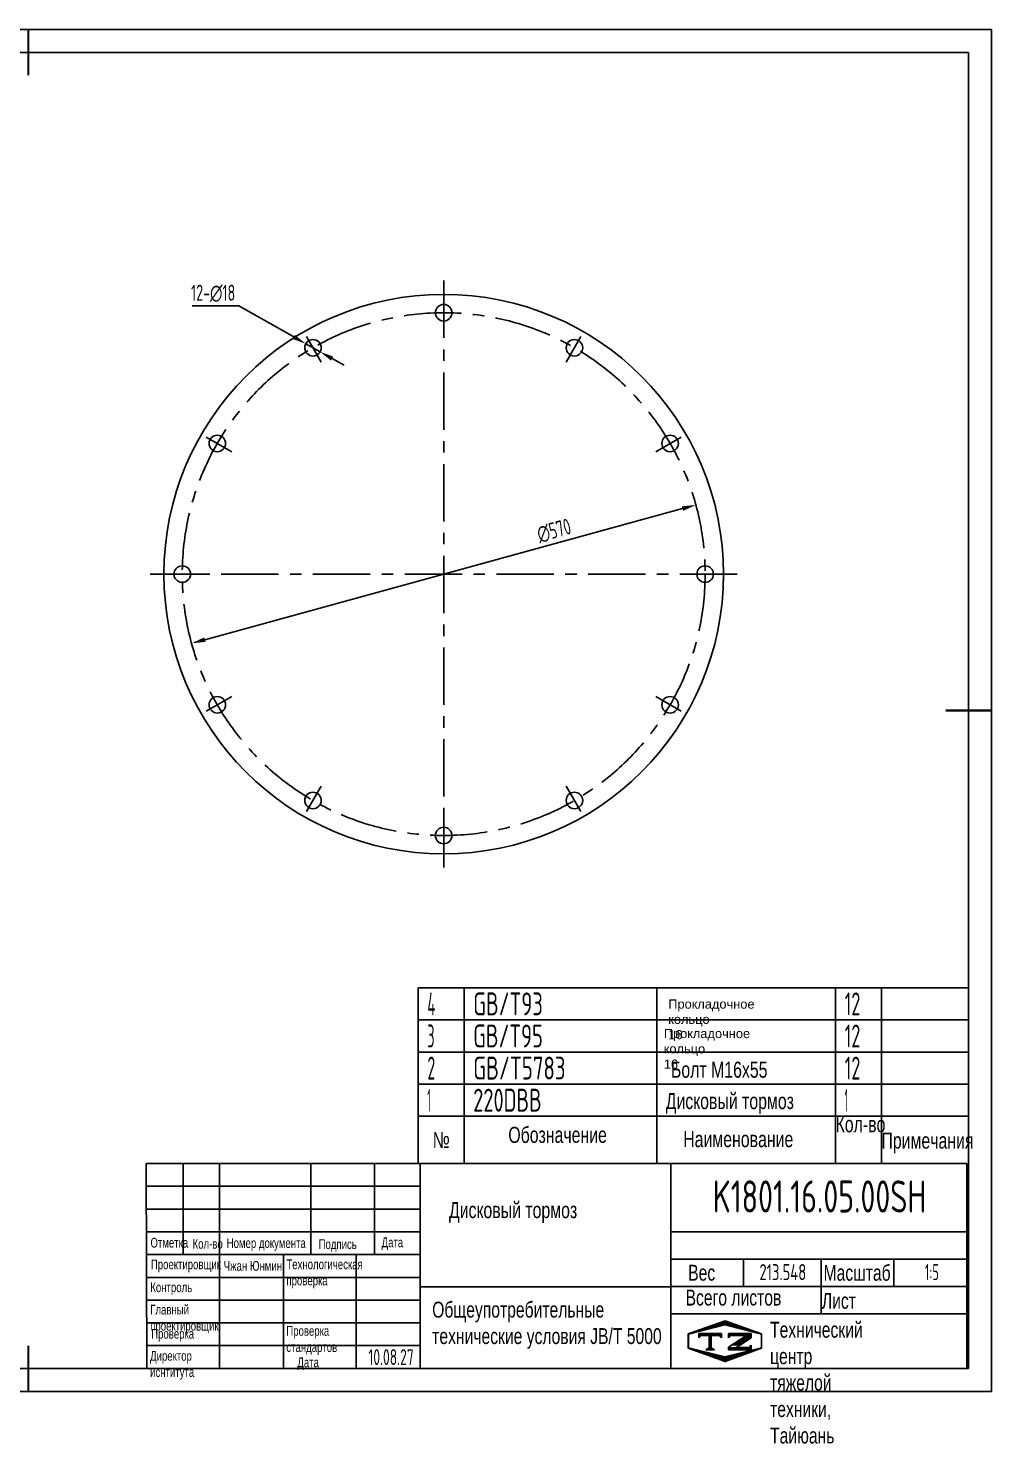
# Model space of a CAD drawing. Header units: millimetres. Extents: x -1 to 2101, y -57 to 1486.
# Drawn here: x 1050 to 2101, y -57 to 1486 of the extents above; entities that cross this region are included whole.
import ezdxf
from ezdxf.enums import TextEntityAlignment as Align

# ---------------------------------------------------------------- set-up
doc = ezdxf.new("R2010")
doc.units = ezdxf.units.MM
doc.header["$LTSCALE"] = 50
doc.linetypes.add('G', pattern=[2, 1.25, -0.25, 0.25, -0.25])
for name, color, linetype in [('01', 7, 'Continuous'), ('02', 1, 'Continuous'), ('05', 4, 'G'), ('08', 1, 'Continuous'), ('11', 3, 'Continuous'), ('THICK', 7, 'Continuous')]:
    doc.layers.add(name, color=color, linetype=linetype)
doc.styles.get("Standard").update_dxf_attribs({"font": 'isocp', "width": 0.707, "bigfont": 'intecad.shx'})
doc.dimstyles.new('INTE', dxfattribs={"dimscale": 5, "dimtxt": 3.5, "dimasz": 3, "dimexe": 3, "dimexo": 0, "dimgap": 1, "dimtad": 1, "dimdec": 4, "dimdsep": 46, "dimtxsty": 'Standard', "dimcen": 0, "dimclrd": 1, "dimclre": 1, "dimclrt": 3, "dimaunit": 1, "dimadec": 0, "dimazin": 0, "dimtfac": 1, "dimtdec": 4, "dimtmove": 0, "dimatfit": 0, "dimfxl": 1, "dimarcsym": 0})
doc.dimstyles.new('inte_cir_cir7', dxfattribs={"dimscale": 5, "dimtxt": 3.5, "dimasz": 3, "dimexe": 3, "dimexo": 0, "dimgap": 1, "dimtad": 1, "dimtoh": 1, "dimdec": 4, "dimdsep": 46, "dimtxsty": 'Standard', "dimcen": 0, "dimclrd": 1, "dimclre": 1, "dimclrt": 3, "dimaunit": 1, "dimadec": 0, "dimazin": 0, "dimtfac": 1, "dimtdec": 4, "dimtmove": 0, "dimatfit": 2, "dimfxl": 1, "dimarcsym": 0})

# ---------------------------------------------------------------- blocks, each defined once
blk = doc.blocks.new('*D3')
at = {"layer": '08', "color": 1, "lineweight": -2}
for p, q in [((1279.4, 1183.6), (1228.6, 1183.6)), ((1339.4, 1149.7), (1279.4, 1183.6)), ((1368.2, 1133.5), (1352.5, 1142.3)), ((1381.2, 1126.1), (1394.3, 1118.8))]:
    blk.add_line(p, q, dxfattribs=at)
at = {"layer": '08', "color": 1}
for points in [[(1340.6, 1151.9), (1338.2, 1147.5), (1352.5, 1142.3)], [(1382.4, 1128.3), (1380, 1123.9), (1368.2, 1133.5)]]:
    blk.add_solid(points, dxfattribs=at)
at = {"layer": 'Defpoints', "color": 0}
for p in [(1352.5, 1142.3), (1368.2, 1133.5)]:
    blk.add_point(p, dxfattribs=at)
at = {"layer": '08', "color": 3, "insert": (1251.5, 1197.3), "char_height": 17.5, "attachment_point": 5}
blk.add_mtext('12-∅18', dxfattribs=at)
blk = doc.blocks.new('*D4')
at = {"layer": '08', "color": 1, "lineweight": -2}
blk.add_line((1242.4, 819.6), (1763.2, 962.6), dxfattribs=at)
at = {"layer": '08', "color": 1}
for points in [[(1762.5, 965), (1763.9, 960.1), (1777.7, 966.5)], [(1241.8, 822.1), (1243.1, 817.2), (1228, 815.7)]]:
    blk.add_solid(points, dxfattribs=at)
at = {"layer": 'Defpoints', "color": 0}
for p in [(1777.7, 966.5), (1228, 815.7)]:
    blk.add_point(p, dxfattribs=at)
at = {"layer": '08', "color": 3, "insert": (1623.1, 938.4), "char_height": 17.5, "attachment_point": 5, "rotation": 15.3458}
blk.add_mtext('∅570', dxfattribs=at)
blk = doc.blocks.new('*U19')
at = {"layer": '01', "const_width": 0.5}
for points in [[(210, 297), (210, 287)], [(0, 148.5), (30, 148.5)], [(420, 148.5), (410, 148.5)], [(210, 0), (210, 10)]]:
    blk.add_lwpolyline(points, dxfattribs=at)
at = {"layer": '01'}
for points in [[(415, 292), (25, 292)], [(25, 292), (25, 5)], [(415, 5), (415, 292)], [(25, 5), (415, 5)]]:
    blk.add_lwpolyline(points, dxfattribs=at)
at = {"layer": '02'}
for points in [[(420, 297), (0, 297)], [(0, 297), (0, 0)], [(420, 0), (420, 297)], [(0, 0), (420, 0)]]:
    blk.add_lwpolyline(points, dxfattribs=at)
blk = doc.blocks.new('*U22')
at = {"layer": '01'}
for p, q in [((0, -35), (0, 0)), ((600, -35), (600, 0))]:
    blk.add_line(p, q, dxfattribs=at)
at = {"layer": '02'}
for p, q in [((0, 0), (50, 0)), ((50, -35), (50, 0)), ((50, 0), (260, 0)), ((260, -35), (260, 0)), ((260, 0), (455, 0)), ((455, -35), (455, 0)), ((455, 0), (505, 0)), ((505, -35), (505, 0)), ((505, 0), (600, 0))]:
    blk.add_line(p, q, dxfattribs=at)
blk = doc.blocks.new('*U23')
at = {"layer": '01'}
for p, q in [((0, -35), (0, 0)), ((600, -35), (600, 0))]:
    blk.add_line(p, q, dxfattribs=at)
at = {"layer": '02'}
for p, q in [((0, 0), (50, 0)), ((50, -35), (50, 0)), ((50, 0), (260, 0)), ((260, -35), (260, 0)), ((260, 0), (455, 0)), ((455, -35), (455, 0)), ((455, 0), (505, 0)), ((505, -35), (505, 0)), ((505, 0), (600, 0))]:
    blk.add_line(p, q, dxfattribs=at)
blk = doc.blocks.new('*U24')
at = {"layer": '01'}
for p, q in [((0, -35), (0, 0)), ((600, -35), (600, 0))]:
    blk.add_line(p, q, dxfattribs=at)
at = {"layer": '02'}
for p, q in [((0, 0), (50, 0)), ((50, -35), (50, 0)), ((50, 0), (260, 0)), ((260, -35), (260, 0)), ((260, 0), (455, 0)), ((455, -35), (455, 0)), ((455, 0), (505, 0)), ((505, -35), (505, 0)), ((505, 0), (600, 0))]:
    blk.add_line(p, q, dxfattribs=at)
blk = doc.blocks.new('*U25')
at = {"layer": '01'}
for p, q in [((0, -35), (0, 0)), ((0, 0), (50, 0)), ((50, 0), (260, 0)), ((260, 0), (455, 0)), ((455, 0), (505, 0)), ((505, 0), (600, 0)), ((600, -35), (600, 0))]:
    blk.add_line(p, q, dxfattribs=at)
at = {"layer": '02'}
for p, q in [((50, -35), (50, 0)), ((260, -35), (260, 0)), ((455, -35), (455, 0)), ((505, -35), (505, 0))]:
    blk.add_line(p, q, dxfattribs=at)
blk = doc.blocks.new('*X29')
at = {"color": 0}
for p, q in [((127.06, 7.8), (132.06, 7.8)), ((127.06, 7.5), (132.06, 7.5)), ((127.06, 7.2), (127.32, 7.2)), ((129.23, 6.3), (131.04, 6.3)), ((129.7, 6.6), (131.51, 6.6)), ((130.16, 6.9), (131.98, 6.9)), ((130.62, 7.2), (132.06, 7.2)), ((127.84, 5.4), (129.64, 5.4)), ((128.3, 5.7), (130.1, 5.7)), ((128.77, 6), (130.57, 6))]:
    blk.add_line(p, q, dxfattribs=at)
blk = doc.blocks.new('*X30')
at = {"color": 0}
for p, q in [((127.06, 4.8), (132.06, 4.8)), ((127.06, 4.5), (132.06, 4.5)), ((131.84, 5.1), (132.06, 5.1))]:
    blk.add_line(p, q, dxfattribs=at)
blk = doc.blocks.new('*X28')
at = {"color": 0}
for p, q in [((122.34, 4.5), (123.72, 4.5)), ((122.82, 4.8), (123.24, 4.8))]:
    blk.add_line(p, q, dxfattribs=at)
blk = doc.blocks.new('*X27')
at = {"color": 0}
for p, q in [((120.53, 7.8), (125.53, 7.8)), ((120.53, 7.5), (125.53, 7.5)), ((120.53, 7.2), (120.79, 7.2)), ((125.27, 7.2), (125.53, 7.2))]:
    blk.add_line(p, q, dxfattribs=at)
blk = doc.blocks.new('*X26')
at = {"color": 0}
for p, q in [((123.24, 9.6), (125.52, 9.6)), ((124.1, 9.9), (128.52, 9.9)), ((124.97, 10.2), (127.67, 10.2)), ((125.83, 10.5), (126.82, 10.5)), ((127.02, 9.6), (129.37, 9.6)), ((118.22, 7.8), (118.32, 7.8)), ((118.22, 7.5), (118.27, 7.5)), ((118.22, 7.2), (118.27, 7.2)), ((118.22, 6.9), (118.27, 6.9)), ((118.22, 6.6), (118.27, 6.6)), ((118.22, 6.3), (118.27, 6.3)), ((118.94, 8.1), (119.52, 8.1)), ((119.8, 8.4), (120.72, 8.4)), ((120.66, 8.7), (121.92, 8.7)), ((121.52, 9), (123.12, 9)), ((122.38, 9.3), (124.32, 9.3)), ((128.22, 9.3), (130.22, 9.3)), ((129.42, 9), (131.07, 9)), ((130.62, 8.7), (131.92, 8.7)), ((131.82, 8.4), (132.77, 8.4)), ((133.02, 8.1), (133.62, 8.1)), ((134.22, 7.8), (134.32, 7.8)), ((134.27, 7.5), (134.32, 7.5)), ((134.27, 7.2), (134.32, 7.2)), ((134.27, 6.9), (134.32, 6.9)), ((134.27, 6.6), (134.32, 6.6)), ((134.27, 6.3), (134.32, 6.3)), ((118.22, 6), (118.27, 6)), ((118.22, 5.7), (118.27, 5.7)), ((118.22, 5.4), (118.27, 5.4)), ((118.22, 5.1), (118.27, 5.1)), ((118.22, 4.8), (118.27, 4.8)), ((118.79, 4.5), (119.42, 4.5)), ((119.61, 4.2), (120.62, 4.2)), ((120.43, 3.9), (121.82, 3.9)), ((121.26, 3.6), (123.02, 3.6)), ((122.08, 3.3), (124.22, 3.3)), ((128.32, 3.3), (130.51, 3.3)), ((129.52, 3.6), (131.32, 3.6)), ((130.72, 3.9), (132.14, 3.9)), ((131.92, 4.2), (132.95, 4.2)), ((133.12, 4.5), (133.76, 4.5)), ((134.27, 6), (134.32, 6)), ((134.27, 5.7), (134.32, 5.7)), ((134.27, 5.4), (134.32, 5.4)), ((134.27, 5.1), (134.32, 5.1)), ((134.27, 4.8), (134.32, 4.8)), ((122.91, 3), (125.42, 3)), ((123.73, 2.7), (128.89, 2.7)), ((124.55, 2.4), (128.07, 2.4)), ((125.38, 2.1), (127.26, 2.1)), ((126.2, 1.8), (126.45, 1.8)), ((127.12, 3), (129.7, 3))]:
    blk.add_line(p, q, dxfattribs=at)

msp = doc.modelspace()

# ---------------------------------------------------------------- linework, layer by layer
at = {"layer": '01', "color": 7, "linetype": 'Continuous'}
for centre, radius in [((1502.81538, 891.09783), 305), ((1502.81538, 1176.09783), 9), ((1360.31538, 1137.91507), 9), ((1645.31538, 1137.91507), 9), ((1255.99814, 1033.59783), 9), ((1749.63262, 1033.59783), 9), ((1217.81538, 891.09783), 9), ((1787.81538, 891.09783), 9), ((1255.99814, 748.59783), 9), ((1749.63262, 748.59783), 9), ((1360.31538, 644.28059), 9), ((1645.31538, 644.28059), 9), ((1502.81538, 606.09783), 9)]:
    msp.add_circle(centre, radius, dxfattribs=at)
at = {"layer": '01'}
for p in [(2073.07553, 247.39101), (2075, 250)]:
    msp.add_point(p, dxfattribs=at)
at = {"layer": '05'}
for p, q in [((1502.81538, 1211.09783), (1502.81538, 571.09783)), ((1502.81538, 1157.95754), (1502.81538, 1190.0863)), ((1369.38553, 1122.20512), (1353.32115, 1150.02944)), ((1636.24523, 1122.20512), (1652.30961, 1150.02944)), ((1271.7081, 1024.52769), (1243.88378, 1040.59207)), ((1733.92267, 1024.52769), (1761.74699, 1040.59207)), ((1822.81538, 891.09783), (1182.81538, 891.09783)), ((1235.95568, 891.09783), (1203.82692, 891.09783)), ((1769.67509, 891.09783), (1801.80385, 891.09783)), ((1271.7081, 757.66798), (1243.88378, 741.6036)), ((1733.92267, 757.66798), (1761.74699, 741.6036)), ((1369.38553, 659.99055), (1353.32115, 632.16623)), ((1636.24523, 659.99055), (1652.30961, 632.16623)), ((1502.81538, 624.23813), (1502.81538, 592.10937))]:
    msp.add_line(p, q, dxfattribs=at)
at = {"layer": '05', "color": 0, "linetype": 'ByBlock'}
for p, q in [((1475, 300), (1475, 248.49699)), ((1475, 300), (2075, 300)), ((1525, 300), (1525, 248.49699)), ((1735, 300), (1735, 248.49699)), ((1930, 300), (1930, 248.49699)), ((1980, 300), (1980, 248.49699))]:
    msp.add_line(p, q, dxfattribs=at)
at = {"layer": '05'}
msp.add_circle((1502.81538, 891.09783), 285, dxfattribs=at)
at = {"layer": 'THICK'}
for p, q in [((1178.40959, 248.49699), (1179.08756, 25)), ((1178.40959, 248.49699), (2073.07553, 248.49699)), ((1218.80751, 248.3892), (1218.80751, 248.49699)), ((1218.82036, 149.165), (1218.82036, 248.49699)), ((1258.55316, 25), (1258.55316, 248.49699)), ((1357.88516, 149.165), (1357.88516, 248.49699)), ((1427.41755, 149.165), (1427.41755, 248.49699)), ((1477.08355, 25), (1477.08355, 248.49699)), ((1750.24654, 25), (1750.24654, 248.49699)), ((2073.07553, 25), (2073.07553, 248.49699)), ((1179.08756, 173.998), (1477.08355, 173.998)), ((1750.24654, 173.998), (2073.07553, 173.998)), ((1179.08756, 149.165), (1477.08355, 149.165)), ((1328.08556, 25), (1328.08556, 149.165)), ((1407.55116, 25), (1407.55116, 149.165)), ((1750.24654, 144.1984), (2073.07553, 144.1984)), ((1829.71214, 114.3988), (1829.71214, 144.1984)), ((1914.14434, 84.5992), (1914.14434, 144.1984)), ((1993.60994, 114.3988), (1993.60994, 144.1984)), ((1477.08355, 113.96828), (1750.24654, 113.96828)), ((1750.24654, 114.3988), (2073.07553, 114.3988)), ((1750.24654, 84.5992), (2073.07553, 84.5992)), ((1179.08756, 25), (2073.07553, 25))]:
    msp.add_line(p, q, dxfattribs=at)
at = {"layer": 'THICK', "color": 3}
for p, q in [((1179.08756, 223.66399), (1477.08355, 223.66399)), ((1179.08756, 198.83099), (1477.08355, 198.83099)), ((1179.08756, 124.332), (1477.08355, 124.332)), ((1179.08756, 99.499), (1477.08355, 99.499)), ((1179.08756, 74.666), (1477.08355, 74.666)), ((1769.37826, 62.77639), (1809.63276, 76.797)), ((1769.37826, 47.16252), (1769.37826, 62.77639)), ((1769.63966, 62.46063), (1809.37246, 72.39383)), ((1769.63966, 47.56083), (1769.63966, 62.46063)), ((1780.85913, 58.27283), (1780.85913, 63.23943)), ((1780.85913, 63.23943), (1805.69213, 63.23943)), ((1805.69213, 63.23943), (1805.69213, 58.27283)), ((1809.37246, 72.39383), (1849.10525, 62.46063)), ((1809.63276, 76.797), (1849.36447, 62.77639)), ((1813.29634, 63.23943), (1813.29634, 58.27283)), ((1813.29634, 63.23943), (1838.12934, 63.23943)), ((1838.12934, 63.23943), (1838.12934, 58.27283)), ((1849.10525, 62.46063), (1849.10525, 47.56083)), ((1849.36447, 62.77639), (1849.36447, 47.16252)), ((1179.08756, 49.833), (1477.08355, 49.833)), ((1809.63276, 32.50461), (1769.37826, 47.16252)), ((1809.37246, 37.62763), (1769.63966, 47.56083)), ((1783.34243, 60.75613), (1780.85913, 58.27283)), ((1803.20883, 60.75613), (1783.34243, 60.75613)), ((1793.27529, 48.29274), (1788.46403, 45.26556)), ((1792.18887, 60.77984), (1792.18887, 47.15754)), ((1793.27529, 60.77984), (1793.27529, 47.15754)), ((1793.27529, 48.29274), (1798.08655, 45.26556)), ((1794.5169, 60.77984), (1794.5169, 47.15754)), ((1805.69213, 58.27283), (1803.20883, 60.75613)), ((1849.10525, 47.56083), (1809.37246, 37.62763)), ((1849.36447, 47.16252), (1809.63276, 32.50461)), ((1813.29634, 58.27283), (1815.77964, 60.75613)), ((1832.85179, 60.75613), (1813.29634, 48.10354)), ((1813.29634, 48.10354), (1813.29634, 45.26556)), ((1815.77964, 60.75613), (1832.85179, 60.75613)), ((1825.4064, 50.17801), (1821.61084, 47.74886)), ((1835.64536, 47.74886), (1821.61084, 47.74886)), ((1838.12866, 58.32026), (1825.4064, 50.17801)), ((1838.12866, 50.23216), (1835.64536, 47.74886)), ((1838.12866, 45.26556), (1838.12866, 50.23216)), ((1788.46403, 45.26556), (1793.27529, 45.26556)), ((1798.08655, 45.26556), (1793.27529, 45.26556)), ((1813.29634, 45.26556), (1838.12866, 45.26556))]:
    msp.add_line(p, q, dxfattribs=at)
for p in [(1179.08756, 49.833), (1179.08756, 25)]:
    msp.add_point(p, dxfattribs=at)

# ---------------------------------------------------------------- block references
at = {"layer": '05', "xscale": 5, "yscale": 5, "zscale": 5}
msp.add_blockref('*U19', (0, 0), dxfattribs=at)
at = {"layer": '05'}
for name, p in [('*U25', (1475, 440)), ('*U24', (1475, 405)), ('*U23', (1475, 370)), ('*U22', (1475, 335))]:
    msp.add_blockref(name, p, dxfattribs=at)
at = {"layer": 'THICK', "color": 3, "xscale": 4.966599848350768, "yscale": 4.96659984835037, "zscale": 4.966599848350694}
for name in ['*X26', '*X27', '*X29', '*X28', '*X30']:
    msp.add_blockref(name, (1182.22871, 23.78654), dxfattribs=at)

# ---------------------------------------------------------------- texts
at = {"layer": '01', "attachment_point": 1}
for s, insert, char_height in [('{\\fArial|b0|i0|c204|p34;Отметка}', (1183.1433, 167.38115), 10.590048), ('{\\fArial|b0|i0|c204|p34;Кол-во}', (1229.06902, 166.16294), 10.590048), ('{\\fArial|b0|i0|c204|p34;Номер документа}', (1266.26947, 166.97781), 10.590048), ('{\\fArial|b0|i0|c204|p34;Подпись}', (1366.43973, 165.75687), 10.590048), ('{\\fArial|b0|i0|c204|p34;Дата}', (1435.12509, 167.78722), 10.590048), ('{\\fArial|b0|i0|c204|p34;Проектировщик}', (1183.60933, 143.72606), 10.590048), ('{\\fArial|b0|i0|c204|p34;\\C3;Чжан Юнмин}', (1263.01978, 142.09904), 10.590048), ('{\\fArial|b0|i0|c204|p34;Технологическая\\Pпроверка}', (1331.33903, 143.80568), 10.590048), ('{\\fArial|b0|i0|c204|p34;Вес}', (1769.32363, 138.03137), 17.2970784), ('{\\fArial|b0|i0|c204|p34;Контроль}', (1183.00108, 118.78158), 10.590048), ('{\\fArial|b0|i0|c204|p34;Главный\\Pпроектировщик}', (1182.90729, 94.40676), 10.590048), ('{\\fArial|b0|i0|c204|p34;Проверка}', (1183.94226, 68.06895), 10.590048), ('{\\fArial|b0|i0|c204|p34;Проверка\\Pстандартов}', (1331.23761, 71.21534), 10.590048), ('{\\fArial|b0|i0|c204|p34;Директор\\Pиснтитута}', (1182.74439, 44.00783), 10.590048), ('{\\fArial|b0|i0|c204|p34;Дата}', (1343.26966, 36.9295), 10.590048)]:
    msp.add_mtext(s, dxfattribs=dict(at, insert=insert, char_height=char_height))
at = {"layer": '01', "insert": (1858.58958, 75.82115), "char_height": 17.2970784, "width": 0.8128443, "attachment_point": 1}
msp.add_mtext('{\\fArial|b0|i0|c204|p34;Технический центр\\Pтяжелой техники, Тайюань}', dxfattribs=at)
at = {"layer": '05', "char_height": 10, "width": 0.5180932, "attachment_point": 1}
for insert in [(1747.61215, 427.31968), (1742.75367, 395.19638)]:
    msp.add_mtext('{\\fArial|b0|i0|c204|p34;\\W1;\\C3;Прокладочное кольцо 16}', dxfattribs=dict(at, insert=insert))
at = {"layer": '05', "attachment_point": 1}
for s, insert, char_height in [('{\\fArial|b0|i0|c204|p34;\\C3;Болт М16х55}', (1750.52506, 359.47877), 17.5), ('{\\fArial|b0|i0|c204|p34;\\C3;Дисковый тормоз}', (1744.82604, 325.3141), 17.5), ('{\\fArial|b0|i0|c204|p34;\\C0;Кол-во}', (1930, 300), 17.5), ('{\\fArial|b0|i0|c204|p34;\\C0;№}', (1490.87463, 282.75364), 17.5), ('{\\fArial|b0|i0|c204|p34;\\C0;Обозначение}', (1573.2514, 288.44775), 17.5), ('{\\fArial|b0|i0|c204|p34;\\C0;Наименование}', (1763.90959, 283.78893), 17.5), ('{\\fArial|b0|i0|c204|p34;\\C0;Примечания}', (1980, 282.20157), 17.5), ('{\\fArial|b0|i0|c204|p34;\\C3;Дисковый тормоз}', (1508.58443, 206.38694), 17.5), ('{\\fArial|b0|i0|c204|p34;\\C0;Масштаб}', (1916.87519, 137.94952), 17.304), ('{\\fArial|b0|i0|c204|p34;\\C0;Всего листов}', (1766.46609, 110.90093), 17.304), ('{\\fArial|b0|i0|c204|p34;\\C0;Общеупотребительные\\Pтехнические условия \\fArial|b0|i0|c0|p34;JB/T 5000}', (1490.24734, 97.76316), 17.304), ('{\\fArial|b0|i0|c204|p34;\\C0;Лист}', (1915.03726, 107.38697), 17.304)]:
    msp.add_mtext(s, dxfattribs=dict(at, insert=insert, char_height=char_height))
at = {"layer": '11'}
for s, height, width, p, p2 in [('4', 25, 0.543846, (1485, 410), (1493.8375, 410)), ('GB/T93', 25, 0.691199, (1535, 410), (1610.94404, 410)), ('12', 25, 0.611465, (1940, 410), (1956.96904, 410)), ('3', 25, 0.527686, (1485, 375), (1492.80212, 375)), ('GB/T95', 25, 0.691199, (1535, 375), (1610.94404, 375)), ('12', 25, 0.611465, (1940, 375), (1956.96904, 375)), ('2', 25, 0.562593, (1485, 340), (1493.58038, 340)), ('GB/T5783', 25, 0.695009, (1535, 340), (1635.62728, 340)), ('12', 25, 0.611465, (1940, 340), (1956.96904, 340)), ('1', 25, 0.404, (1485, 305), (1488.535, 305)), ('220DBB', 25, 0.686748, (1535, 305), (1609.68383, 305)), ('1', 25, 0.404, (1940, 305), (1943.535, 305)), ('K1801.16.05.00SH', 35, 0.695901, (1796.13664, 195), (2028.86336, 195)), ('213.548', 17.5, 0.686271, (1846.97928, 121.25), (1898.02072, 121.25)), ('1:5', 17.5, 0.630783, (2027.32026, 121.25), (2042.67974, 121.25)), ('10.08.27', 17.297078, 0.642055, (1420.72858, 28.70652), (1470.1488, 28.70652))]:
    msp.add_text(s, height=height, dxfattribs=dict(at, width=width)).set_placement(p, p2, align=Align.FIT)

# ---------------------------------------------------------------- dimensions: what is measured, and where the dimension line sits
at = {"layer": '08'}
dim = msp.add_diameter_dim_2p(p1=(1368.15456, 1133.49385), p2=(1352.4762, 1142.3363), text='12-<>', dimstyle='inte_cir_cir7', dxfattribs=at)
dim.commit()
dim.dimension.update_dxf_attribs({"geometry": '*D3', "text_midpoint": (1251.49225, 1183.5611), "dimtype": 163})
dim = msp.add_diameter_dim_2p(p1=(1227.97671, 815.67434), p2=(1777.65406, 966.52133), dimstyle='INTE', dxfattribs=at)
dim.commit()
dim.dimension.update_dxf_attribs({"geometry": '*D4', "text_midpoint": (1626.77705, 925.11642), "dimtype": 163})

doc.saveas('drawing.dxf')
